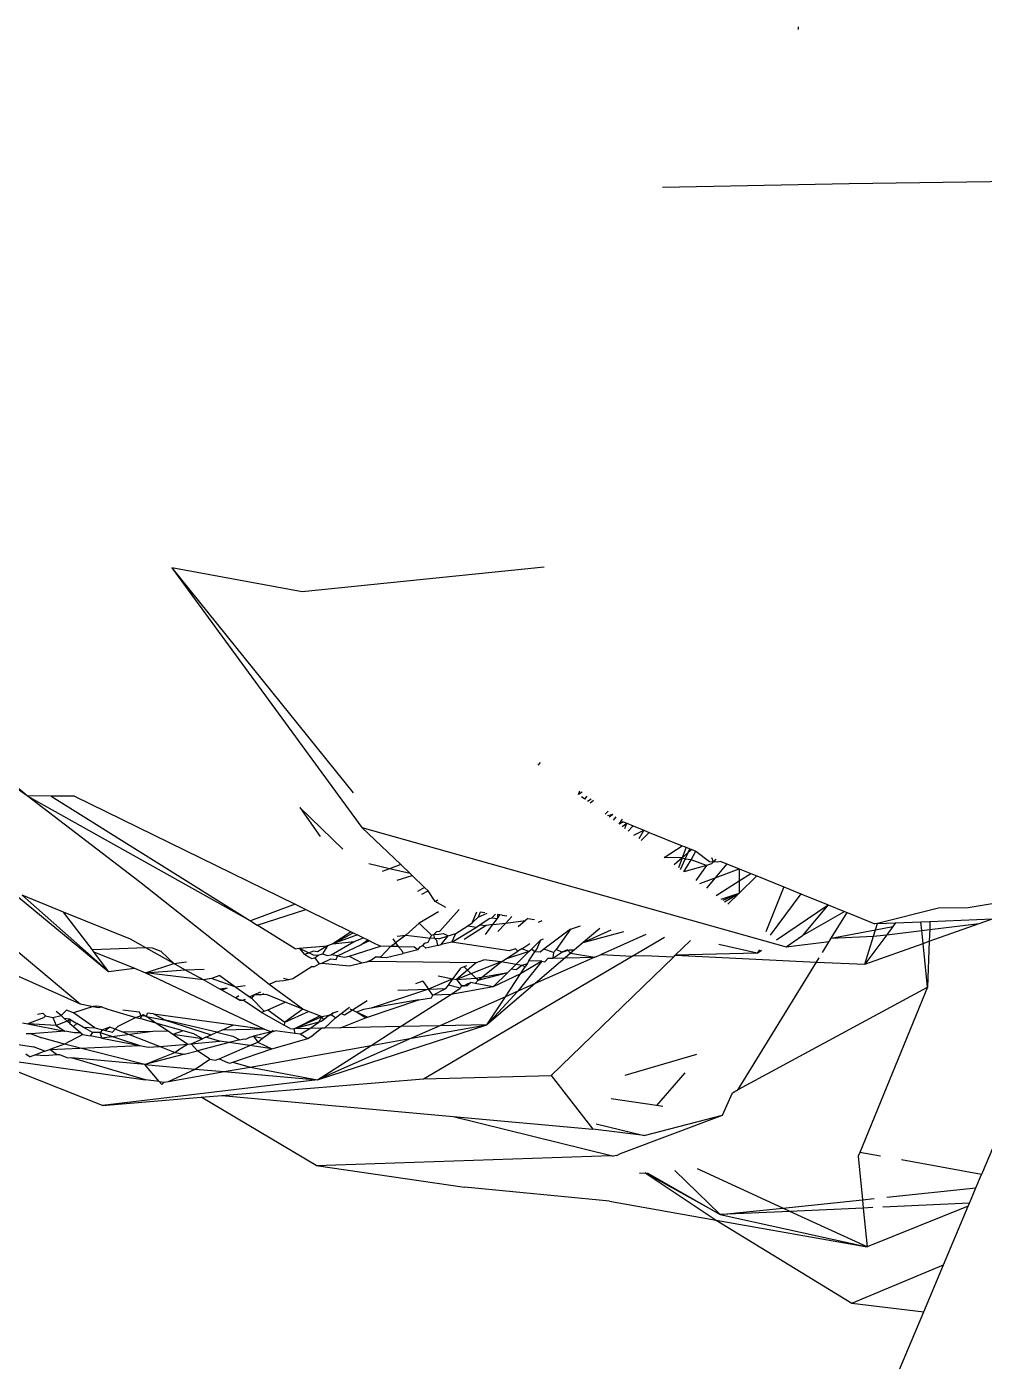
# Model space of a CAD drawing. Header units: millimetres. Extents: x 0 to 460473, y -68369 to 85219.
# Drawn here: x 223411.93 to 223424.61, y -36679.83 to -36662.14 of the extents above; entities that cross this region are included whole.
import ezdxf

# ---------------------------------------------------------------- set-up
doc = ezdxf.new("R2010")
doc.units = ezdxf.units.MM
doc.header["$LTSCALE"] = 50
doc.layers.add('ha', color=8, linetype='Continuous')

# ---------------------------------------------------------------- blocks, each defined once
blk = doc.blocks.new('12312')
for p, q in [((249046.932, -37173.702), (249046.932, -37173.739)), ((249045.139, -37175.829), (249047.611, -37175.779)), ((249047.611, -37175.779), (249050.213, -37175.744)), ((249040.365, -37181.193), (249038.638, -37180.874)), ((249038.638, -37180.874), (249041.157, -37184.314)), ((249038.638, -37180.874), (249041.041, -37183.855)), ((249043.571, -37180.863), (249040.365, -37181.193)), ((249033.011, -37182.954), (249037.426, -37186.652)), ((249036.724, -37183.895), (249035.763, -37183.099)), ((249036.724, -37183.895), (249035.765, -37183.223)), ((249043.492, -37183.488), (249043.523, -37183.456)), ((249038.209, -37185.035), (249036.724, -37183.895)), ((249037.039, -37183.899), (249036.724, -37183.895)), ((249036.724, -37183.895), (249039.682, -37185.554)), ((249037.351, -37183.902), (249037.039, -37183.899)), ((249037.039, -37183.899), (249039.682, -37185.554)), ((249037.351, -37183.902), (249040.27, -37185.333)), ((249044.024, -37183.878), (249044.042, -37183.828)), ((249044.072, -37183.849), (249044.024, -37183.878)), ((249044.108, -37183.94), (249044.063, -37183.907)), ((249044.108, -37183.94), (249044.139, -37183.898)), ((249044.143, -37183.966), (249044.194, -37183.937)), ((249044.225, -37183.959), (249044.179, -37183.992)), ((249040.904, -37184.604), (249040.332, -37184.05)), ((249040.332, -37184.05), (249040.604, -37184.434)), ((249044.417, -37184.097), (249044.379, -37184.139)), ((249044.48, -37184.142), (249044.407, -37184.159)), ((249044.48, -37184.142), (249044.431, -37184.177)), ((249044.487, -37184.218), (249044.523, -37184.172)), ((249041.157, -37184.314), (249046.775, -37185.897)), ((249041.671, -37184.806), (249041.157, -37184.314)), ((249044.562, -37184.273), (249044.606, -37184.205)), ((249044.617, -37184.24), (249044.562, -37184.273)), ((249044.602, -37184.302), (249044.667, -37184.26)), ((249044.617, -37184.24), (249044.667, -37184.26)), ((249044.64, -37184.33), (249044.667, -37184.26)), ((249044.667, -37184.26), (249044.747, -37184.292)), ((249044.747, -37184.292), (249044.684, -37184.363)), ((249044.747, -37184.292), (249044.888, -37184.35)), ((249044.759, -37184.418), (249044.888, -37184.35)), ((249044.888, -37184.35), (249044.824, -37184.465)), ((249044.888, -37184.35), (249044.962, -37184.38)), ((249044.853, -37184.487), (249044.962, -37184.38)), ((249044.962, -37184.38), (249045.398, -37184.557)), ((249045.159, -37184.711), (249045.398, -37184.557)), ((249045.449, -37184.577), (249045.397, -37184.718)), ((249045.478, -37184.649), (249045.397, -37184.718)), ((249045.398, -37184.557), (249045.449, -37184.577)), ((249045.439, -37184.736), (249045.478, -37184.649)), ((249045.449, -37184.577), (249045.501, -37184.598)), ((249045.478, -37184.649), (249045.501, -37184.598)), ((249045.525, -37184.608), (249045.478, -37184.649)), ((249045.501, -37184.598), (249045.525, -37184.608)), ((249045.515, -37184.743), (249045.581, -37184.631)), ((249045.525, -37184.608), (249045.581, -37184.631)), ((249045.581, -37184.631), (249045.758, -37184.764)), ((249041.523, -37184.862), (249041.246, -37184.798)), ((249041.523, -37184.862), (249041.424, -37184.899)), ((249041.671, -37184.806), (249041.523, -37184.862)), ((249041.794, -37184.924), (249041.523, -37184.862)), ((249041.794, -37184.924), (249041.671, -37184.806)), ((249045.397, -37184.718), (249045.159, -37184.711)), ((249045.397, -37184.718), (249045.291, -37184.809)), ((249045.397, -37184.718), (249045.348, -37184.85)), ((249045.377, -37184.872), (249045.439, -37184.736)), ((249045.439, -37184.736), (249045.397, -37184.718)), ((249045.421, -37184.903), (249045.515, -37184.743)), ((249045.721, -37184.818), (249045.421, -37184.903)), ((249045.515, -37184.743), (249045.439, -37184.736)), ((249045.721, -37184.818), (249045.515, -37184.743)), ((249045.721, -37184.818), (249045.579, -37185.019)), ((249045.786, -37184.799), (249045.721, -37184.818)), ((249045.758, -37184.764), (249045.814, -37184.769)), ((249045.814, -37184.769), (249045.786, -37184.799)), ((249045.814, -37184.769), (249045.792, -37184.716)), ((249045.844, -37184.737), (249045.814, -37184.769)), ((249045.871, -37184.775), (249045.814, -37184.769)), ((249045.988, -37184.796), (249045.833, -37184.983)), ((249045.833, -37184.983), (249046.152, -37184.863)), ((249045.909, -37184.764), (249045.871, -37184.775)), ((249045.909, -37184.764), (249045.988, -37184.796)), ((249045.988, -37184.796), (249046.152, -37184.863)), ((249046.152, -37184.863), (249046.153, -37185.024)), ((249046.152, -37184.863), (249046.308, -37184.926)), ((249039.927, -37186.395), (249038.209, -37185.035)), ((249041.625, -37185.013), (249041.821, -37184.95)), ((249041.821, -37184.95), (249041.794, -37184.924)), ((249041.987, -37185.109), (249041.821, -37184.95)), ((249045.632, -37185.058), (249045.833, -37184.983)), ((249045.833, -37184.983), (249045.718, -37185.121)), ((249045.847, -37185.216), (249046.153, -37185.024)), ((249046.153, -37185.024), (249046.308, -37184.926)), ((249046.388, -37184.958), (249046.153, -37185.185)), ((249046.153, -37185.024), (249046.153, -37185.185)), ((249046.308, -37184.926), (249046.388, -37184.958)), ((249046.388, -37184.958), (249046.746, -37185.103)), ((249036.508, -37185.153), (249037.802, -37186.224)), ((249036.657, -37185.214), (249037.802, -37186.224)), ((249037.205, -37185.437), (249036.657, -37185.214)), ((249041.987, -37185.109), (249041.893, -37185.165)), ((249041.952, -37185.198), (249042.033, -37185.153)), ((249042.033, -37185.153), (249041.987, -37185.109)), ((249042.128, -37185.298), (249042.033, -37185.153)), ((249045.914, -37185.265), (249046.153, -37185.185)), ((249046.153, -37185.185), (249045.936, -37185.282)), ((249045.96, -37185.299), (249046.153, -37185.185)), ((249046.004, -37185.331), (249046.153, -37185.185)), ((249046.746, -37185.103), (249046.504, -37185.699)), ((249046.969, -37185.194), (249046.565, -37185.743)), ((249046.746, -37185.103), (249046.969, -37185.194)), ((249046.969, -37185.194), (249047.332, -37185.341)), ((249040.27, -37185.333), (249039.682, -37185.554)), ((249039.77, -37185.609), (249040.412, -37185.403)), ((249040.27, -37185.333), (249040.412, -37185.403)), ((249040.412, -37185.403), (249041.013, -37185.697)), ((249042.128, -37185.298), (249042.162, -37185.276)), ((249042.267, -37185.376), (249042.128, -37185.298)), ((249042.188, -37185.689), (249042.446, -37185.401)), ((249046.649, -37185.805), (249047.332, -37185.341)), ((249047.332, -37185.341), (249046.992, -37185.746)), ((249047.332, -37185.341), (249047.549, -37185.429)), ((249048.791, -37185.385), (249047.983, -37185.59)), ((249049.186, -37185.382), (249048.791, -37185.385)), ((249049.638, -37185.306), (249049.186, -37185.382)), ((249037.586, -37185.938), (249037.205, -37185.437)), ((249038.092, -37185.797), (249037.205, -37185.437)), ((249039.682, -37185.554), (249039.77, -37185.609)), ((249041.916, -37185.584), (249041.739, -37185.743)), ((249042.172, -37185.433), (249041.916, -37185.584)), ((249042.078, -37185.741), (249041.916, -37185.584)), ((249042.559, -37185.618), (249042.618, -37185.579)), ((249042.618, -37185.579), (249042.679, -37185.432)), ((249042.618, -37185.579), (249042.698, -37185.502)), ((249042.722, -37185.438), (249042.698, -37185.502)), ((249042.698, -37185.502), (249042.815, -37185.45)), ((249042.718, -37185.607), (249042.841, -37185.522)), ((249042.785, -37185.447), (249042.722, -37185.438)), ((249042.841, -37185.522), (249042.879, -37185.513)), ((249042.879, -37185.513), (249042.924, -37185.465)), ((249042.879, -37185.513), (249042.95, -37185.52)), ((249042.889, -37185.603), (249042.95, -37185.52)), ((249042.889, -37185.603), (249043.061, -37185.582)), ((249042.954, -37185.469), (249042.95, -37185.52)), ((249042.95, -37185.52), (249042.984, -37185.473)), ((249043.016, -37185.478), (249042.954, -37185.469)), ((249043.061, -37185.582), (249042.958, -37185.695)), ((249043.016, -37185.478), (249042.984, -37185.473)), ((249043.016, -37185.478), (249043.075, -37185.486)), ((249043.141, -37185.494), (249043.061, -37185.582)), ((249043.061, -37185.582), (249043.323, -37185.55)), ((249043.323, -37185.55), (249043.225, -37185.633)), ((249043.354, -37185.523), (249043.323, -37185.55)), ((249043.354, -37185.523), (249043.443, -37185.535)), ((249043.493, -37185.571), (249043.545, -37185.549)), ((249046.992, -37185.746), (249047.549, -37185.429)), ((249047.372, -37185.784), (249047.582, -37185.442)), ((249047.549, -37185.429), (249047.582, -37185.442)), ((249047.582, -37185.442), (249047.948, -37185.591)), ((249047.983, -37185.59), (249047.948, -37185.591)), ((249047.957, -37185.673), (249047.983, -37185.59)), ((249047.983, -37185.59), (249048.224, -37185.579)), ((249048.224, -37185.579), (249048.187, -37185.629)), ((249048.224, -37185.579), (249048.56, -37185.565)), ((249048.56, -37185.565), (249048.68, -37185.56)), ((249048.572, -37185.679), (249048.56, -37185.565)), ((249048.67, -37185.822), (249049.33, -37185.587)), ((249048.68, -37185.56), (249048.676, -37185.667)), ((249048.676, -37185.667), (249049.33, -37185.587)), ((249048.68, -37185.56), (249049.507, -37185.524)), ((249049.33, -37185.587), (249049.507, -37185.524)), ((249040.271, -37185.923), (249039.77, -37185.609)), ((249041.013, -37185.697), (249040.772, -37185.859)), ((249040.772, -37185.859), (249041.04, -37185.711)), ((249041.096, -37185.738), (249040.772, -37185.859)), ((249041.013, -37185.697), (249041.04, -37185.711)), ((249041.04, -37185.711), (249041.096, -37185.738)), ((249041.096, -37185.738), (249041.177, -37185.778)), ((249041.739, -37185.743), (249041.602, -37185.842)), ((249041.624, -37185.757), (249041.739, -37185.743)), ((249041.739, -37185.743), (249041.962, -37185.771)), ((249042.059, -37185.782), (249042.078, -37185.741)), ((249042.078, -37185.741), (249042.108, -37185.733)), ((249042.108, -37185.733), (249042.149, -37185.693)), ((249042.108, -37185.733), (249042.177, -37185.73)), ((249042.122, -37185.785), (249042.108, -37185.733)), ((249042.149, -37185.693), (249042.188, -37185.689)), ((249042.177, -37185.73), (249042.236, -37185.719)), ((249042.177, -37185.792), (249042.3, -37185.753)), ((249042.208, -37185.868), (249042.3, -37185.753)), ((249042.236, -37185.719), (249042.3, -37185.753)), ((249042.3, -37185.753), (249042.4, -37185.722)), ((249042.345, -37185.836), (249042.676, -37185.636)), ((249042.345, -37185.836), (249042.4, -37185.722)), ((249042.4, -37185.722), (249042.559, -37185.618)), ((249042.802, -37185.614), (249042.512, -37185.798)), ((249042.559, -37185.618), (249042.676, -37185.636)), ((249042.676, -37185.636), (249042.718, -37185.607)), ((249042.718, -37185.607), (249042.802, -37185.614)), ((249042.794, -37185.733), (249042.889, -37185.603)), ((249042.889, -37185.603), (249042.802, -37185.614)), ((249043.919, -37185.664), (249043.565, -37185.929)), ((249043.919, -37185.664), (249043.731, -37185.932)), ((249043.919, -37185.664), (249044.052, -37185.618)), ((249044.306, -37185.652), (249044.085, -37185.841)), ((249044.085, -37185.841), (249044.456, -37185.672)), ((249044.085, -37185.841), (249044.626, -37185.695)), ((249044.916, -37185.734), (249044.324, -37185.997)), ((249044.734, -37186.022), (249045.165, -37185.768)), ((249046.775, -37185.897), (249046.992, -37185.746)), ((249047.372, -37185.784), (249047.957, -37185.673)), ((249047.372, -37185.784), (249047.931, -37185.757)), ((249048.108, -37185.736), (249047.817, -37186.126)), ((249047.817, -37186.126), (249047.931, -37185.757)), ((249047.931, -37185.757), (249047.957, -37185.673)), ((249047.931, -37185.757), (249048.108, -37185.736)), ((249047.957, -37185.673), (249048.187, -37185.629)), ((249048.187, -37185.629), (249048.108, -37185.736)), ((249048.108, -37185.736), (249048.572, -37185.679)), ((249048.572, -37185.679), (249048.676, -37185.667)), ((249048.589, -37185.851), (249048.572, -37185.679)), ((249048.676, -37185.667), (249048.67, -37185.822)), ((249050.727, -37185.671), (249049.364, -37188.913)), ((249038.293, -37185.91), (249037.586, -37185.938)), ((249037.604, -37185.963), (249037.586, -37185.938)), ((249038.293, -37185.91), (249038.092, -37185.797)), ((249038.383, -37185.915), (249038.293, -37185.91)), ((249038.666, -37186.118), (249038.293, -37185.91)), ((249038.497, -37185.961), (249038.383, -37185.915)), ((249040.271, -37185.923), (249040.325, -37185.916)), ((249040.325, -37185.916), (249040.7, -37185.886)), ((249040.325, -37185.916), (249040.394, -37186)), ((249040.325, -37185.916), (249040.51, -37186.004)), ((249040.7, -37185.886), (249040.569, -37185.965)), ((249040.7, -37185.886), (249040.636, -37185.992)), ((249040.772, -37185.859), (249040.7, -37185.886)), ((249040.749, -37186.001), (249041.052, -37185.827)), ((249040.772, -37185.859), (249041.052, -37185.827)), ((249040.835, -37186.015), (249041.142, -37185.871)), ((249040.989, -37186.02), (249041.403, -37185.888)), ((249041.052, -37185.827), (249041.177, -37185.778)), ((249041.142, -37185.871), (249041.233, -37185.805)), ((249041.257, -37185.817), (249041.142, -37185.871)), ((249041.177, -37185.778), (249041.233, -37185.805)), ((249041.233, -37185.805), (249041.291, -37185.835)), ((249041.291, -37185.835), (249041.403, -37185.888)), ((249041.533, -37185.891), (249041.402, -37186.034)), ((249041.533, -37185.891), (249041.403, -37185.888)), ((249041.533, -37185.891), (249041.602, -37185.842)), ((249041.638, -37185.893), (249041.533, -37185.891)), ((249041.566, -37185.791), (249041.602, -37185.842)), ((249041.602, -37185.842), (249041.638, -37185.893)), ((249041.638, -37185.893), (249041.687, -37185.945)), ((249041.638, -37185.893), (249041.842, -37185.897)), ((249041.687, -37185.945), (249041.703, -37185.985)), ((249041.899, -37185.939), (249041.703, -37185.985)), ((249041.899, -37185.939), (249041.842, -37185.897)), ((249041.899, -37185.939), (249041.926, -37185.898)), ((249041.926, -37185.898), (249041.962, -37185.878)), ((249041.962, -37185.771), (249042.059, -37185.782)), ((249041.962, -37185.878), (249041.99, -37185.85)), ((249041.962, -37185.878), (249042.005, -37185.915)), ((249041.99, -37185.85), (249042.032, -37185.837)), ((249042.16, -37185.879), (249042.005, -37185.915)), ((249042.032, -37185.837), (249042.059, -37185.782)), ((249042.122, -37185.785), (249042.059, -37185.782)), ((249042.15, -37185.811), (249042.122, -37185.785)), ((249042.177, -37185.792), (249042.122, -37185.785)), ((249042.16, -37185.879), (249042.15, -37185.811)), ((249042.16, -37185.879), (249042.208, -37185.868)), ((249042.345, -37185.836), (249042.208, -37185.868)), ((249043.105, -37185.951), (249042.345, -37185.836)), ((249043.189, -37185.922), (249043.105, -37185.951)), ((249043.222, -37185.956), (249043.189, -37185.922)), ((249043.273, -37185.923), (249043.222, -37185.956)), ((249043.273, -37185.923), (249043.379, -37185.855)), ((249043.367, -37185.961), (249043.273, -37185.923)), ((249043.367, -37185.961), (249043.403, -37185.926)), ((249043.403, -37185.926), (249043.527, -37185.803)), ((249043.448, -37185.964), (249043.403, -37185.926)), ((249043.448, -37185.964), (249043.472, -37185.927)), ((249043.472, -37185.927), (249043.527, -37185.803)), ((249043.565, -37185.929), (249043.515, -37185.967)), ((249043.527, -37185.803), (249043.562, -37185.79)), ((249043.693, -37185.973), (249043.565, -37185.929)), ((249043.731, -37185.932), (249043.693, -37185.973)), ((249043.803, -37185.97), (249043.731, -37185.932)), ((249043.88, -37185.935), (249043.803, -37185.97)), ((249043.803, -37185.97), (249043.907, -37185.935)), ((249043.921, -37185.982), (249043.88, -37185.935)), ((249043.907, -37185.935), (249043.974, -37185.936)), ((249043.974, -37185.936), (249043.921, -37185.982)), ((249044.085, -37185.841), (249043.974, -37185.936)), ((249045.307, -37186.008), (249045.506, -37185.814)), ((249046.39, -37185.981), (249045.884, -37185.865)), ((249046.422, -37185.938), (249046.39, -37185.981)), ((249046.39, -37185.981), (249046.449, -37185.941)), ((249046.775, -37185.897), (249047.345, -37185.828)), ((249047.256, -37185.973), (249047.345, -37185.828)), ((249047.345, -37185.828), (249047.372, -37185.784)), ((249047.817, -37186.126), (249048.589, -37185.851)), ((249048.589, -37185.851), (249048.67, -37185.822)), ((249048.647, -37186.432), (249048.589, -37185.851)), ((249048.67, -37185.822), (249048.647, -37186.432)), ((249035.968, -37185.999), (249037.426, -37186.652)), ((249037.802, -37186.224), (249037.604, -37185.963)), ((249037.604, -37185.963), (249038.145, -37186.182)), ((249038.292, -37186.242), (249038.666, -37186.118)), ((249038.666, -37186.118), (249038.497, -37185.961)), ((249038.666, -37186.118), (249038.833, -37186.098)), ((249038.812, -37186.2), (249038.666, -37186.118)), ((249040.517, -37185.954), (249040.394, -37186)), ((249040.452, -37186.036), (249040.394, -37186)), ((249040.49, -37186.05), (249040.452, -37186.036)), ((249040.49, -37186.05), (249040.531, -37186.042)), ((249040.51, -37186.004), (249040.577, -37186.006)), ((249040.569, -37185.965), (249040.517, -37185.954)), ((249040.527, -37186.16), (249040.59, -37186.122)), ((249040.531, -37186.042), (249040.577, -37186.006)), ((249040.531, -37186.042), (249040.59, -37186.122)), ((249040.577, -37186.006), (249040.636, -37185.992)), ((249040.59, -37186.122), (249040.626, -37186.113)), ((249040.626, -37186.113), (249040.743, -37186.058)), ((249040.626, -37186.113), (249040.992, -37186.149)), ((249040.636, -37185.992), (249040.699, -37186.01)), ((249040.699, -37186.01), (249040.749, -37186.001)), ((249040.743, -37186.058), (249040.817, -37186.064)), ((249040.835, -37186.015), (249040.749, -37186.001)), ((249040.817, -37186.064), (249040.835, -37186.015)), ((249040.835, -37186.015), (249040.927, -37186.036)), ((249040.927, -37186.036), (249040.989, -37186.02)), ((249040.989, -37186.02), (249041.156, -37186.111)), ((249040.992, -37186.149), (249041.156, -37186.111)), ((249041.156, -37186.111), (249041.223, -37186.095)), ((249041.281, -37186.072), (249041.223, -37186.095)), ((249041.223, -37186.095), (249041.26, -37186.087)), ((249041.281, -37186.072), (249041.26, -37186.087)), ((249041.26, -37186.087), (249042.674, -37186.103)), ((249041.337, -37186.032), (249041.281, -37186.072)), ((249041.402, -37186.034), (249041.337, -37186.032)), ((249041.402, -37186.034), (249041.478, -37186.037)), ((249041.478, -37186.037), (249041.703, -37185.985)), ((249041.974, -37187.648), (249044.734, -37186.022)), ((249043.001, -37186.098), (249042.407, -37186.332)), ((249042.674, -37186.103), (249042.556, -37186.205)), ((249042.674, -37186.103), (249042.771, -37186.069)), ((249042.695, -37186.339), (249043.001, -37186.098)), ((249043.001, -37186.098), (249042.771, -37186.069)), ((249043.001, -37186.098), (249043.056, -37186.062)), ((249043.274, -37186.146), (249043.001, -37186.098)), ((249043.056, -37186.062), (249043.222, -37185.956)), ((249043.367, -37185.961), (249043.056, -37186.062)), ((249043.133, -37186.193), (249043.367, -37185.961)), ((249043.541, -37186.089), (249043.222, -37186.485)), ((249043.541, -37186.089), (249043.257, -37186.254)), ((249043.369, -37186.084), (249043.343, -37186.123)), ((249043.369, -37186.084), (249043.448, -37185.964)), ((249043.541, -37186.089), (249043.369, -37186.084)), ((249043.515, -37185.967), (249043.448, -37185.964)), ((249044.24, -37186.034), (249043.451, -37186.383)), ((249043.849, -37186.043), (249043.451, -37186.383)), ((249043.541, -37186.089), (249043.578, -37186.098)), ((249043.578, -37186.098), (249043.624, -37186.049)), ((249043.624, -37186.049), (249043.683, -37186.047)), ((249043.663, -37187.604), (249045.282, -37186.032)), ((249043.683, -37186.047), (249043.803, -37185.97)), ((249043.693, -37185.973), (249043.683, -37186.047)), ((249043.683, -37186.047), (249043.849, -37186.043)), ((249043.921, -37185.982), (249043.849, -37186.043)), ((249043.849, -37186.043), (249044.24, -37186.034)), ((249043.921, -37185.982), (249044.24, -37186.034)), ((249044.24, -37186.034), (249044.324, -37185.997)), ((249044.324, -37185.997), (249044.734, -37186.022)), ((249044.894, -37186.018), (249044.734, -37186.022)), ((249045.282, -37186.032), (249044.894, -37186.018)), ((249045.282, -37186.032), (249045.307, -37186.008)), ((249046.39, -37185.981), (249045.307, -37186.008)), ((249045.307, -37186.008), (249047.177, -37186.102)), ((249046.141, -37187.79), (249047.177, -37186.102)), ((249047.177, -37186.102), (249047.212, -37186.044)), ((249047.177, -37186.102), (249047.817, -37186.126)), ((249037.802, -37186.224), (249038.145, -37186.182)), ((249038.145, -37186.182), (249038.292, -37186.242)), ((249038.292, -37186.242), (249038.812, -37186.2)), ((249039.056, -37186.336), (249038.292, -37186.242)), ((249038.292, -37186.242), (249039.868, -37186.989)), ((249038.812, -37186.2), (249039.069, -37186.194)), ((249039.056, -37186.336), (249038.812, -37186.2)), ((249039.275, -37186.278), (249039.163, -37186.316)), ((249039.275, -37186.278), (249039.487, -37186.43)), ((249040.497, -37186.16), (249040.24, -37186.322)), ((249040.497, -37186.16), (249040.527, -37186.16)), ((249042.164, -37186.283), (249042.361, -37186.323)), ((249042.361, -37186.323), (249042.469, -37186.175)), ((249042.556, -37186.205), (249042.407, -37186.332)), ((249042.511, -37186.161), (249042.469, -37186.175)), ((249042.542, -37186.15), (249042.511, -37186.161)), ((249042.556, -37186.205), (249042.511, -37186.161)), ((249042.667, -37186.312), (249042.556, -37186.205)), ((249042.667, -37186.312), (249043.087, -37186.239)), ((249042.695, -37186.339), (249043.087, -37186.239)), ((249042.895, -37186.429), (249043.087, -37186.239)), ((249043.257, -37186.254), (249042.895, -37186.429)), ((249043.056, -37186.559), (249043.257, -37186.254)), ((249043.087, -37186.239), (249043.133, -37186.193)), ((249043.2, -37186.201), (249043.133, -37186.193)), ((249043.274, -37186.146), (249043.2, -37186.201)), ((249043.257, -37186.254), (249043.317, -37186.163)), ((249043.343, -37186.123), (249043.274, -37186.146)), ((249043.317, -37186.163), (249043.274, -37186.146)), ((249043.343, -37186.123), (249043.317, -37186.163)), ((249039.163, -37186.316), (249039.056, -37186.336)), ((249039.275, -37186.459), (249039.056, -37186.336)), ((249039.487, -37186.43), (249039.163, -37186.316)), ((249039.373, -37186.447), (249039.275, -37186.459)), ((249039.299, -37186.472), (249039.275, -37186.459)), ((249039.373, -37186.447), (249039.299, -37186.472)), ((249039.483, -37186.575), (249039.299, -37186.472)), ((249039.609, -37186.413), (249039.487, -37186.43)), ((249039.487, -37186.43), (249039.638, -37186.538)), ((249040.017, -37186.358), (249039.927, -37186.395)), ((249040.373, -37186.724), (249039.927, -37186.395)), ((249040.123, -37186.349), (249040.017, -37186.358)), ((249040.187, -37186.335), (249040.116, -37186.317)), ((249040.187, -37186.335), (249040.123, -37186.349)), ((249040.24, -37186.322), (249040.187, -37186.335)), ((249042.038, -37186.457), (249041.278, -37186.712)), ((249041.631, -37186.471), (249042.038, -37186.457)), ((249041.965, -37186.353), (249041.867, -37186.388)), ((249041.965, -37186.353), (249042.038, -37186.457)), ((249042.361, -37186.323), (249042.038, -37186.457)), ((249042.038, -37186.457), (249042.268, -37186.45)), ((249042.096, -37186.539), (249042.038, -37186.457)), ((249042.096, -37186.539), (249042.268, -37186.45)), ((249042.268, -37186.45), (249042.301, -37186.405)), ((249042.301, -37186.405), (249042.361, -37186.323)), ((249042.459, -37186.446), (249042.301, -37186.405)), ((249042.895, -37186.429), (249042.333, -37186.528)), ((249042.333, -37186.528), (249042.459, -37186.446)), ((249042.361, -37186.323), (249042.407, -37186.332)), ((249042.407, -37186.332), (249042.667, -37186.312)), ((249042.407, -37186.332), (249042.476, -37186.412)), ((249042.476, -37186.412), (249042.459, -37186.446)), ((249042.552, -37186.415), (249042.476, -37186.412)), ((249042.476, -37186.412), (249042.509, -37186.414)), ((249042.509, -37186.414), (249042.55, -37186.388)), ((249042.55, -37186.388), (249042.601, -37186.371)), ((249042.601, -37186.371), (249042.552, -37186.415)), ((249042.655, -37186.381), (249042.601, -37186.371)), ((249042.655, -37186.381), (249042.695, -37186.339)), ((249042.895, -37186.429), (249042.655, -37186.381)), ((249042.695, -37186.339), (249042.667, -37186.312)), ((249043.451, -37186.383), (249042.811, -37186.932)), ((249043.451, -37186.383), (249043.222, -37186.485)), ((249046.141, -37187.79), (249048.647, -37186.432)), ((249048.647, -37186.432), (249047.749, -37188.621)), ((249037.426, -37186.652), (249037.595, -37186.688)), ((249039.483, -37186.575), (249039.524, -37186.542)), ((249039.534, -37186.604), (249039.483, -37186.575)), ((249039.509, -37186.59), (249039.584, -37186.603)), ((249039.534, -37186.604), (249039.584, -37186.603)), ((249039.612, -37186.596), (249039.584, -37186.603)), ((249039.827, -37186.768), (249039.584, -37186.603)), ((249039.638, -37186.538), (249039.694, -37186.578)), ((249039.638, -37186.538), (249039.671, -37186.562)), ((249039.728, -37186.535), (249039.671, -37186.562)), ((249039.671, -37186.562), (249039.694, -37186.578)), ((249039.728, -37186.535), (249039.694, -37186.578)), ((249039.694, -37186.578), (249039.862, -37186.752)), ((249039.811, -37186.496), (249039.728, -37186.535)), ((249039.819, -37186.532), (249039.728, -37186.535)), ((249039.819, -37186.532), (249039.861, -37186.516)), ((249039.894, -37186.529), (249039.819, -37186.532)), ((249040.141, -37186.629), (249039.894, -37186.529)), ((249039.908, -37186.732), (249040.141, -37186.629)), ((249040.373, -37186.724), (249040.141, -37186.629)), ((249041.228, -37186.613), (249041.032, -37186.737)), ((249041.23, -37186.828), (249041.91, -37186.601)), ((249041.91, -37186.601), (249041.278, -37186.712)), ((249041.669, -37186.954), (249042.333, -37186.528)), ((249041.91, -37186.601), (249042.079, -37186.572)), ((249042.079, -37186.572), (249042.096, -37186.539)), ((249042.333, -37186.528), (249042.096, -37186.539)), ((249043.056, -37186.559), (249042.187, -37186.944)), ((249043.222, -37186.485), (249042.811, -37186.932)), ((249042.811, -37186.932), (249043.056, -37186.559)), ((249043.222, -37186.485), (249043.056, -37186.559)), ((249036.86, -37186.788), (249036.931, -37186.778)), ((249036.931, -37186.778), (249036.966, -37186.81)), ((249036.966, -37186.81), (249036.941, -37186.839)), ((249036.966, -37186.81), (249037.061, -37186.833)), ((249037.061, -37186.833), (249037.171, -37186.809)), ((249037.171, -37186.809), (249037.108, -37186.754)), ((249037.243, -37186.736), (249037.171, -37186.809)), ((249037.213, -37186.846), (249037.171, -37186.809)), ((249037.338, -37186.773), (249037.243, -37186.736)), ((249037.595, -37186.688), (249037.338, -37186.773)), ((249037.621, -37186.972), (249037.338, -37186.773)), ((249037.641, -37186.682), (249037.595, -37186.688)), ((249037.595, -37186.688), (249037.664, -37186.701)), ((249037.709, -37186.691), (249037.641, -37186.682)), ((249037.664, -37186.701), (249037.709, -37186.691)), ((249037.709, -37186.691), (249037.79, -37186.724)), ((249037.79, -37186.724), (249038.164, -37186.832)), ((249037.988, -37186.73), (249038.208, -37186.76)), ((249038.164, -37186.832), (249038.232, -37186.806)), ((249038.232, -37186.806), (249038.208, -37186.76)), ((249038.22, -37186.848), (249038.261, -37186.795)), ((249038.301, -37186.819), (249038.232, -37186.806)), ((249038.261, -37186.795), (249038.301, -37186.819)), ((249038.301, -37186.819), (249038.316, -37186.775)), ((249038.301, -37186.819), (249038.557, -37186.867)), ((249038.427, -37186.907), (249038.301, -37186.819)), ((249038.397, -37186.786), (249038.316, -37186.775)), ((249038.397, -37186.786), (249039.454, -37186.932)), ((249038.397, -37186.786), (249038.557, -37186.867)), ((249039.827, -37186.768), (249039.862, -37186.752)), ((249040.13, -37186.938), (249039.827, -37186.768)), ((249039.862, -37186.752), (249039.908, -37186.732)), ((249039.908, -37186.732), (249040.135, -37186.894)), ((249040.373, -37186.724), (249040.135, -37186.894)), ((249040.135, -37186.894), (249040.448, -37186.754)), ((249040.257, -37186.982), (249040.598, -37186.81)), ((249040.624, -37186.826), (249040.257, -37186.982)), ((249040.448, -37186.754), (249040.373, -37186.724)), ((249040.598, -37186.81), (249040.448, -37186.754)), ((249040.587, -37186.894), (249040.624, -37186.826)), ((249040.624, -37186.826), (249040.598, -37186.81)), ((249040.719, -37186.809), (249040.624, -37186.826)), ((249040.654, -37186.864), (249040.624, -37186.826)), ((249040.719, -37186.809), (249040.654, -37186.864)), ((249040.719, -37186.809), (249040.776, -37186.772)), ((249040.752, -37186.803), (249040.719, -37186.809)), ((249040.752, -37186.803), (249040.776, -37186.772)), ((249040.807, -37186.836), (249040.752, -37186.803)), ((249040.776, -37186.772), (249040.842, -37186.749)), ((249040.807, -37186.836), (249040.88, -37186.781)), ((249040.88, -37186.781), (249040.993, -37186.696)), ((249040.926, -37186.805), (249040.88, -37186.781)), ((249041.032, -37186.737), (249040.926, -37186.805)), ((249041.032, -37186.737), (249040.999, -37186.722)), ((249041.086, -37186.762), (249041.032, -37186.737)), ((249041.178, -37186.729), (249041.086, -37186.762)), ((249041.205, -37186.837), (249041.086, -37186.762)), ((249041.23, -37186.828), (249041.086, -37186.762)), ((249041.278, -37186.712), (249041.178, -37186.729)), ((249041.205, -37186.837), (249041.23, -37186.828)), ((249036.659, -37186.904), (249036.73, -37186.918)), ((249036.941, -37186.839), (249036.73, -37186.918)), ((249037.105, -37186.941), (249036.73, -37186.918)), ((249036.73, -37186.918), (249037.222, -37187.014)), ((249037.061, -37186.833), (249037.105, -37186.941)), ((249037.253, -37186.881), (249037.105, -37186.941)), ((249037.105, -37186.941), (249037.222, -37187.014)), ((249037.288, -37186.857), (249037.213, -37186.846)), ((249037.213, -37186.846), (249037.253, -37186.881)), ((249037.253, -37186.881), (249037.288, -37186.857)), ((249037.289, -37186.912), (249037.253, -37186.881)), ((249037.288, -37186.857), (249037.381, -37186.912)), ((249037.288, -37186.857), (249037.289, -37186.912)), ((249037.289, -37186.912), (249037.338, -37186.955)), ((249037.381, -37186.912), (249037.338, -37186.955)), ((249037.338, -37186.955), (249037.433, -37187.037)), ((249037.465, -37186.962), (249037.381, -37186.912)), ((249037.586, -37187.034), (249037.465, -37186.962)), ((249037.465, -37186.962), (249037.621, -37186.972)), ((249037.621, -37186.972), (249037.721, -37186.997)), ((249037.721, -37186.997), (249037.689, -37187.032)), ((249037.819, -37186.96), (249037.721, -37186.997)), ((249037.721, -37186.997), (249037.762, -37187.007)), ((249037.819, -37186.96), (249037.762, -37187.007)), ((249037.762, -37187.007), (249037.851, -37187.029)), ((249037.89, -37186.988), (249037.819, -37186.96)), ((249037.851, -37187.029), (249037.89, -37186.988)), ((249037.924, -37186.951), (249037.89, -37186.988)), ((249037.988, -37187.026), (249037.89, -37186.988)), ((249038.164, -37186.832), (249037.924, -37186.951)), ((249038.164, -37186.832), (249038.22, -37186.848)), ((249038.427, -37186.907), (249038.22, -37186.848)), ((249038.789, -37187.011), (249038.427, -37186.907)), ((249038.588, -37187.014), (249038.427, -37186.907)), ((249038.557, -37186.867), (249039.158, -37187.064)), ((249039.234, -37187.03), (249038.557, -37186.867)), ((249039.234, -37187.03), (249039.301, -37187.001)), ((249039.301, -37187.001), (249039.454, -37186.932)), ((249039.868, -37186.989), (249039.301, -37187.001)), ((249039.454, -37186.932), (249039.868, -37186.989)), ((249039.868, -37186.989), (249039.957, -37187.022)), ((249039.981, -37187.005), (249039.957, -37187.022)), ((249040.13, -37186.938), (249040.135, -37186.894)), ((249040.204, -37186.979), (249040.13, -37186.938)), ((249040.204, -37186.979), (249040.257, -37186.982)), ((249040.587, -37186.894), (249040.257, -37186.982)), ((249040.466, -37186.978), (249040.257, -37186.982)), ((249040.273, -37187.045), (249040.257, -37186.982)), ((249040.339, -37187.055), (249040.466, -37186.978)), ((249040.466, -37186.978), (249040.587, -37186.894)), ((249040.624, -37186.975), (249040.466, -37186.978)), ((249040.624, -37186.975), (249040.511, -37187.068)), ((249040.567, -37187.662), (249042.811, -37186.932)), ((249040.615, -37186.887), (249040.587, -37186.894)), ((249040.654, -37186.864), (249040.615, -37186.887)), ((249040.659, -37186.974), (249040.624, -37186.975)), ((249040.807, -37186.836), (249040.659, -37186.974)), ((249040.874, -37186.97), (249040.659, -37186.974)), ((249040.874, -37186.97), (249041.205, -37186.837)), ((249041.669, -37186.954), (249040.874, -37186.97)), ((249041.28, -37187.204), (249041.669, -37186.954)), ((249042.187, -37186.944), (249041.669, -37186.954)), ((249041.815, -37187.109), (249042.811, -37186.932)), ((249042.187, -37186.944), (249041.815, -37187.109)), ((249042.811, -37186.932), (249042.187, -37186.944)), ((249036.493, -37187.173), (249036.808, -37187.223)), ((249036.777, -37187.05), (249036.709, -37187.051)), ((249037.222, -37187.014), (249036.777, -37187.05)), ((249036.777, -37187.05), (249036.919, -37187.105)), ((249037.216, -37187.185), (249036.919, -37187.105)), ((249037.458, -37187.059), (249037.216, -37187.185)), ((249037.351, -37187.039), (249037.222, -37187.014)), ((249037.433, -37187.037), (249037.351, -37187.039)), ((249037.433, -37187.037), (249037.458, -37187.059)), ((249037.458, -37187.059), (249037.556, -37187.078)), ((249037.586, -37187.034), (249037.556, -37187.078)), ((249037.711, -37187.108), (249037.556, -37187.078)), ((249037.689, -37187.032), (249037.586, -37187.034)), ((249037.711, -37187.108), (249037.689, -37187.032)), ((249037.689, -37187.032), (249038.216, -37187.206)), ((249038.386, -37187.018), (249037.711, -37187.108)), ((249037.711, -37187.108), (249038.216, -37187.206)), ((249038.386, -37187.018), (249037.988, -37187.026)), ((249038.474, -37187.216), (249037.988, -37187.026)), ((249038.588, -37187.014), (249038.386, -37187.018)), ((249038.652, -37187.058), (249038.588, -37187.014)), ((249038.789, -37187.011), (249038.652, -37187.058)), ((249038.844, -37187.186), (249038.652, -37187.058)), ((249039.044, -37187.115), (249038.652, -37187.058)), ((249038.929, -37187.051), (249038.789, -37187.011)), ((249038.844, -37187.186), (249038.895, -37187.182)), ((249038.895, -37187.182), (249039.044, -37187.115)), ((249038.895, -37187.182), (249039.271, -37187.149)), ((249038.977, -37187.276), (249038.895, -37187.182)), ((249039.044, -37187.115), (249038.929, -37187.051)), ((249039.397, -37187.167), (249038.977, -37187.276)), ((249039.087, -37187.096), (249039.044, -37187.115)), ((249039.087, -37187.096), (249039.158, -37187.064)), ((249039.271, -37187.149), (249039.087, -37187.096)), ((249039.158, -37187.064), (249039.234, -37187.03)), ((249039.234, -37187.03), (249039.447, -37187.082)), ((249039.397, -37187.167), (249039.271, -37187.149)), ((249039.541, -37187.13), (249039.397, -37187.167)), ((249039.67, -37187.207), (249039.397, -37187.167)), ((249039.447, -37187.082), (249039.541, -37187.13)), ((249039.541, -37187.13), (249039.591, -37187.117)), ((249039.591, -37187.117), (249039.619, -37187.123)), ((249039.619, -37187.123), (249039.673, -37187.095)), ((249039.67, -37187.207), (249039.777, -37187.161)), ((249039.673, -37187.095), (249039.72, -37187.083)), ((249039.957, -37187.022), (249039.72, -37187.083)), ((249039.72, -37187.083), (249039.777, -37187.161)), ((249039.72, -37187.083), (249039.84, -37187.106)), ((249039.777, -37187.161), (249039.84, -37187.106)), ((249039.777, -37187.161), (249039.964, -37187.251)), ((249039.84, -37187.106), (249039.957, -37187.022)), ((249039.957, -37187.022), (249040.008, -37187.009)), ((249040.273, -37187.045), (249040.008, -37187.009)), ((249040.041, -37187.225), (249040.44, -37187.113)), ((249040.339, -37187.055), (249040.273, -37187.045)), ((249040.411, -37187.101), (249040.339, -37187.055)), ((249040.44, -37187.113), (249040.411, -37187.101)), ((249040.44, -37187.113), (249040.511, -37187.068)), ((249041.815, -37187.109), (249040.567, -37187.662)), ((249041.28, -37187.204), (249041.815, -37187.109)), ((249036.068, -37187.347), (249038.29, -37187.658)), ((249037.719, -37188), (249036.068, -37187.347)), ((249036.706, -37187.316), (249036.763, -37187.354)), ((249036.835, -37187.327), (249036.763, -37187.354)), ((249036.957, -37187.282), (249036.808, -37187.223)), ((249036.957, -37187.282), (249036.835, -37187.327)), ((249036.835, -37187.327), (249036.959, -37187.338)), ((249036.957, -37187.282), (249037.023, -37187.257)), ((249036.959, -37187.338), (249037.112, -37187.326)), ((249037.216, -37187.185), (249037.023, -37187.257)), ((249037.023, -37187.257), (249038.216, -37187.206)), ((249037.112, -37187.326), (249037.023, -37187.257)), ((249037.112, -37187.326), (249037.149, -37187.323)), ((249037.149, -37187.323), (249037.246, -37187.364)), ((249038.279, -37187.457), (249037.216, -37187.185)), ((249038.216, -37187.206), (249038.327, -37187.228)), ((249038.279, -37187.457), (249038.68, -37187.296)), ((249038.805, -37187.321), (249038.279, -37187.457)), ((249038.327, -37187.228), (249038.474, -37187.216)), ((249038.474, -37187.216), (249038.844, -37187.186)), ((249038.651, -37187.291), (249038.474, -37187.216)), ((249038.68, -37187.296), (249038.651, -37187.291)), ((249038.68, -37187.296), (249038.743, -37187.25)), ((249038.68, -37187.296), (249038.805, -37187.321)), ((249038.743, -37187.25), (249038.844, -37187.186)), ((249038.805, -37187.321), (249038.977, -37187.276)), ((249039.142, -37187.386), (249038.977, -37187.276)), ((249039.267, -37187.38), (249039.67, -37187.207)), ((249039.445, -37187.424), (249039.964, -37187.251)), ((249039.964, -37187.251), (249039.67, -37187.207)), ((249039.676, -37187.49), (249041.28, -37187.204)), ((249039.964, -37187.251), (249040.041, -37187.225)), ((249040.567, -37187.662), (249041.28, -37187.204)), ((249045.587, -37187.326), (249044.639, -37187.602)), ((249037.246, -37187.364), (249037.308, -37187.37)), ((249038.29, -37187.658), (249037.308, -37187.37)), ((249038.279, -37187.457), (249037.308, -37187.37)), ((249038.279, -37187.457), (249038.947, -37187.517)), ((249038.473, -37187.684), (249038.279, -37187.457)), ((249038.594, -37187.682), (249038.947, -37187.517)), ((249038.947, -37187.517), (249039.142, -37187.386)), ((249038.947, -37187.517), (249039.33, -37187.551)), ((249039.142, -37187.386), (249039.218, -37187.401)), ((249039.218, -37187.401), (249039.267, -37187.38)), ((249039.267, -37187.38), (249039.376, -37187.431)), ((249039.33, -37187.551), (249039.676, -37187.49)), ((249039.376, -37187.431), (249039.405, -37187.437)), ((249039.405, -37187.437), (249039.445, -37187.424)), ((249039.445, -37187.424), (249039.676, -37187.49)), ((249039.676, -37187.49), (249040.567, -37187.662)), ((249040.567, -37187.662), (249037.719, -37188)), ((249038.473, -37187.684), (249038.29, -37187.658)), ((249038.473, -37187.684), (249038.536, -37187.692)), ((249038.505, -37187.721), (249038.473, -37187.684)), ((249038.505, -37187.721), (249038.536, -37187.692)), ((249038.536, -37187.692), (249038.594, -37187.682)), ((249038.594, -37187.682), (249039.33, -37187.551)), ((249039.303, -37187.869), (249041.974, -37187.648)), ((249039.33, -37187.551), (249040.567, -37187.662)), ((249041.974, -37187.648), (249043.663, -37187.604)), ((249043.663, -37187.604), (249044.216, -37188.316)), ((249045.432, -37187.565), (249045.059, -37188)), ((249037.719, -37188), (249039.029, -37187.891)), ((249039.029, -37187.891), (249039.303, -37187.869)), ((249040.551, -37188.796), (249039.029, -37187.891)), ((249039.303, -37187.869), (249042.367, -37188.147)), ((249045.933, -37188.129), (249046.065, -37187.831)), ((249046.065, -37187.831), (249046.141, -37187.79)), ((249045.059, -37188), (249044.456, -37187.911)), ((249045.143, -37188.013), (249045.059, -37188)), ((249042.367, -37188.147), (249044.456, -37188.665)), ((249042.367, -37188.147), (249044.216, -37188.316)), ((249044.259, -37188.244), (249044.895, -37188.397)), ((249044.582, -37188.635), (249045.933, -37188.129)), ((249044.895, -37188.397), (249045.933, -37188.129)), ((249044.895, -37188.397), (249044.216, -37188.316)), ((249040.551, -37188.796), (249044.456, -37188.665)), ((249044.456, -37188.665), (249044.483, -37188.672)), ((249044.531, -37188.662), (249044.483, -37188.672)), ((249044.531, -37188.662), (249044.582, -37188.635)), ((249047.749, -37188.621), (249047.729, -37188.671)), ((249047.729, -37188.671), (249047.786, -37189.249)), ((249048.025, -37188.671), (249047.749, -37188.621)), ((249049.364, -37188.913), (249048.304, -37188.721)), ((249040.551, -37188.796), (249042.514, -37189.082)), ((249044.832, -37188.899), (249044.907, -37188.894)), ((249045.901, -37189.446), (249044.907, -37188.894)), ((249044.907, -37188.894), (249045.849, -37189.52)), ((249044.936, -37188.891), (249045.901, -37189.446)), ((249045.901, -37189.446), (249045.299, -37188.863)), ((249046.73, -37189.359), (249045.599, -37188.839)), ((249049.289, -37189.091), (249049.364, -37188.913)), ((249044.437, -37189.27), (249042.514, -37189.082)), ((249048.108, -37189.215), (249049.289, -37189.091)), ((249049.204, -37189.294), (249049.289, -37189.091)), ((249044.437, -37189.27), (249045.849, -37189.52)), ((249046.73, -37189.359), (249047.786, -37189.249)), ((249047.786, -37189.249), (249047.942, -37189.232)), ((249047.786, -37189.249), (249047.797, -37189.359)), ((249049.204, -37189.294), (249048.056, -37189.347)), ((249049.187, -37189.335), (249049.204, -37189.294)), ((249045.901, -37189.446), (249046.73, -37189.359)), ((249046.826, -37189.404), (249045.901, -37189.446)), ((249045.901, -37189.446), (249047.848, -37189.874)), ((249046.826, -37189.404), (249046.73, -37189.359)), ((249047.797, -37189.359), (249046.826, -37189.404)), ((249047.848, -37189.874), (249046.826, -37189.404)), ((249047.925, -37189.353), (249047.797, -37189.359)), ((249047.797, -37189.359), (249047.848, -37189.874)), ((249049.187, -37189.335), (249047.848, -37189.874)), ((249048.86, -37190.111), (249049.187, -37189.335)), ((249045.849, -37189.52), (249047.848, -37189.874)), ((249045.849, -37189.52), (249047.647, -37190.618)), ((249047.647, -37190.618), (249048.86, -37190.111)), ((249048.598, -37190.734), (249048.86, -37190.111)), ((249047.647, -37190.618), (249048.598, -37190.734)), ((249047.574, -37193.169), (249048.598, -37190.734))]:
    blk.add_line(p, q)

msp = doc.modelspace()

# ---------------------------------------------------------------- block references
at = {"layer": 'ha'}
msp.add_blockref('12312', (-25624.78545841, 511.56126197), dxfattribs=at)

doc.saveas('drawing.dxf')
